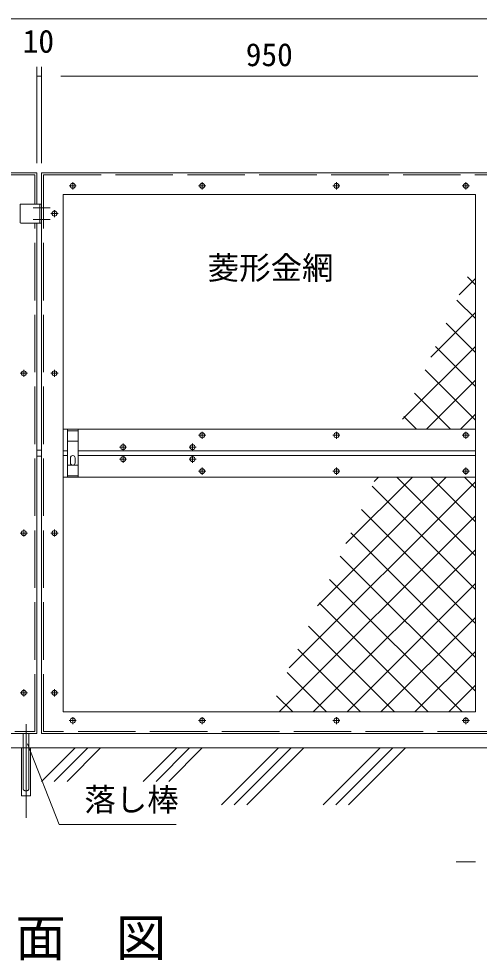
# Model space of a CAD drawing. Units: millimetres, scale not verified. Extents: x -4200 to 4200, y -2970 to 2970.
# Drawn here: x 1499 to 2459, y -202 to 1763 of the extents above; entities that cross this region are included whole.
import ezdxf
from ezdxf.enums import TextEntityAlignment as Align

# ---------------------------------------------------------------- set-up
doc = ezdxf.new("R2010")
doc.units = ezdxf.units.MM
doc.header["$LTSCALE"] = 20
doc.linetypes.add('DASHED', pattern=[7.5, 6, -1.5])
doc.linetypes.add('USER1', pattern=[50.8, 31.75, -6.35, 6.35, -6.35])
doc.layers.add('0-0_D-TTL-TXT', color=7, linetype='Continuous')
for name, color, linetype, lineweight in [('0-1_D-STR1', 1, 'Continuous', 18), ('0-2_D-BMK', 2, 'USER1', 13), ('0-3_D-STR3', 3, 'Continuous', 13), ('0-4_D-STR-DIM', 7, 'Continuous', 9), ('0-6_D-STR-TXT', 7, 'Continuous', 9), ('0-7_D-STR2', 7, 'Continuous', 9), ('0-9_D-BGD', 7, 'Continuous', 9), ('0-A_D-DCR-HCH', 7, 'Continuous', 9)]:
    doc.layers.add(name, color=color, linetype=linetype, lineweight=lineweight)
doc.styles.add('ＭＳ ゴシック', font='')
doc.styles.get('ＭＳ ゴシック').set_extended_font_data('MS Gothic')

msp = doc.modelspace()

# ---------------------------------------------------------------- linework, layer by layer
at = {"layer": '0-1_D-STR1'}
for p, q in [((1536.37, 1441.37), (586.37, 1441.37)), ((1536.37, 1376.37), (1536.37, 1441.37)), ((1591.37, 1396.37), (2451.37, 1396.37)), ((1591.37, 316.37), (1591.37, 1396.37)), ((2451.37, 1396.37), (2451.37, 316.37)), ((2451.37, 906.37), (1591.37, 906.37)), ((1600.37, 861.37), (1591.37, 861.37)), ((1600.37, 851.37), (1591.37, 851.37)), ((2451.37, 861.37), (1622.37, 861.37)), ((2451.37, 851.37), (1622.37, 851.37)), ((2451.37, 806.37), (1591.37, 806.37)), ((2451.37, 316.37), (1591.37, 316.37)), ((1591.37, 316.37), (2451.37, 316.37))]:
    msp.add_line(p, q, dxfattribs=at)
at = {"layer": '0-1_D-STR1', "linetype": 'DASHED'}
for p, q in [((1532.37, 1376.37), (1532.37, 1437.37)), ((1550.37, 275.37), (1550.37, 1437.37)), ((1532.37, 275.37), (1532.37, 1336.37)), ((590.37, 275.37), (1532.37, 275.37)), ((2492.37, 275.37), (1550.37, 275.37))]:
    msp.add_line(p, q, dxfattribs=at)
at = {"layer": '0-1_D-STR1'}
msp.add_lwpolyline([(586.37, 1441.37), (586.37, 271.37), (1536.37, 271.37), (1536.37, 1336.37)], dxfattribs=at)
at = {"layer": '0-1_D-STR1', "linetype": 'DASHED'}
for points in [[(1532.37, 1437.37), (590.37, 1437.37), (590.37, 275.37)], [(1550.37, 1437.37), (2492.37, 1437.37), (2492.37, 275.37)]]:
    msp.add_lwpolyline(points, dxfattribs=at)
at = {"layer": '0-1_D-STR1'}
msp.add_lwpolyline([(2496.37, 1441.37), (2496.37, 271.37), (1546.37, 271.37), (1546.37, 1441.37)], close=True, dxfattribs=at)
at = {"layer": '0-2_D-BMK'}
for p, q in [((1611.37, 1421.81), (1611.37, 1406.93)), ((1881.37, 1421.81), (1881.37, 1406.93)), ((2161.37, 1421.81), (2161.37, 1406.93)), ((2431.37, 1421.81), (2431.37, 1406.93)), ((1618.81, 1414.37), (1603.93, 1414.37)), ((1888.81, 1414.37), (1873.93, 1414.37)), ((2168.81, 1414.37), (2153.93, 1414.37)), ((2438.81, 1414.37), (2423.93, 1414.37)), ((1528.77, 1368.37), (1563.97, 1368.37)), ((1580.81, 1356.37), (1565.93, 1356.37)), ((1573.37, 1363.81), (1573.37, 1348.93)), ((1528.77, 1344.37), (1563.97, 1344.37)), ((1501.93, 1023.07), (1516.81, 1023.07)), ((1509.37, 1030.51), (1509.37, 1015.63)), ((1580.81, 1023.07), (1565.93, 1023.07)), ((1573.37, 1030.51), (1573.37, 1015.63)), ((1888.81, 893.87), (1873.93, 893.87)), ((1881.37, 901.31), (1881.37, 886.43)), ((2168.81, 893.87), (2153.93, 893.87)), ((2161.37, 901.31), (2161.37, 886.43)), ((2438.81, 893.87), (2423.93, 893.87)), ((2431.37, 901.31), (2431.37, 886.43)), ((1723.81, 868.87), (1708.93, 868.87)), ((1716.37, 876.31), (1716.37, 861.43)), ((1868.81, 868.87), (1853.93, 868.87)), ((1861.37, 876.31), (1861.37, 861.43)), ((1716.37, 851.31), (1716.37, 836.43)), ((1861.37, 851.31), (1861.37, 836.43)), ((1723.81, 843.87), (1708.93, 843.87)), ((1868.81, 843.87), (1853.93, 843.87)), ((1881.37, 826.31), (1881.37, 811.43)), ((2161.37, 826.31), (2161.37, 811.43)), ((2431.37, 826.31), (2431.37, 811.43)), ((1888.81, 818.87), (1873.93, 818.87)), ((2168.81, 818.87), (2153.93, 818.87)), ((2438.81, 818.87), (2423.93, 818.87)), ((1501.93, 689.67), (1516.81, 689.67)), ((1509.37, 697.11), (1509.37, 682.23)), ((1580.81, 689.67), (1565.93, 689.67)), ((1573.37, 697.11), (1573.37, 682.23)), ((1501.93, 356.37), (1516.81, 356.37)), ((1509.37, 363.81), (1509.37, 348.93)), ((1580.81, 356.37), (1565.93, 356.37)), ((1573.37, 363.81), (1573.37, 348.93)), ((1618.81, 298.37), (1603.93, 298.37)), ((1611.37, 305.81), (1611.37, 290.93)), ((1888.81, 298.37), (1873.93, 298.37)), ((1881.37, 305.81), (1881.37, 290.93)), ((2168.81, 298.37), (2153.93, 298.37)), ((2161.37, 305.81), (2161.37, 290.93)), ((2438.81, 298.37), (2423.93, 298.37)), ((2431.37, 305.81), (2431.37, 290.93)), ((1513.87, 95.73), (1513.87, 290.8))]:
    msp.add_line(p, q, dxfattribs=at)
at = {"layer": '0-3_D-STR3'}
for p, q in [((1546.37, 1376.37), (1503.37, 1376.37)), ((1546.37, 1376.37), (1546.37, 1336.37)), ((1501.37, 1374.37), (1501.37, 1338.37)), ((1546.37, 1336.37), (1503.37, 1336.37)), ((1600.37, 906.37), (1600.37, 806.37)), ((1622.37, 906.37), (1622.37, 806.37)), ((1536.37, 862.87), (1546.37, 862.87)), ((1536.37, 849.87), (1546.37, 849.87)), ((1606.37, 836.37), (1606.37, 846.37)), ((1616.37, 836.37), (1616.37, 846.37)), ((1507.87, 211.37), (1507.87, 271.37)), ((1519.87, 211.37), (1519.87, 271.37)), ((1504.32, 141.37), (1504.32, 241.37)), ((1523.42, 141.37), (1523.42, 241.37)), ((1504.32, 141.37), (1523.42, 141.37))]:
    msp.add_line(p, q, dxfattribs=at)
at = {"layer": '0-3_D-STR3', "linetype": 'DASHED'}
for p, q in [((1542.37, 1376.37), (1542.37, 1336.37)), ((1622.37, 903.37), (1600.37, 903.37)), ((1622.37, 881.37), (1600.37, 881.37)), ((1600.37, 831.37), (1622.37, 831.37)), ((1622.37, 809.37), (1600.37, 809.37)), ((1507.87, 156.48), (1507.87, 211.37)), ((1519.87, 156.5), (1519.87, 211.37)), ((1515.37, 152), (1512.37, 152))]:
    msp.add_line(p, q, dxfattribs=at)
at = {"layer": '0-3_D-STR3'}
for centre in [(1611.37, 1414.37), (1881.37, 1414.37), (2161.37, 1414.37), (2431.37, 1414.37), (1573.37, 1356.37), (1509.37, 1023.07), (1573.37, 1023.07), (1881.37, 893.87), (2161.37, 893.87), (2431.37, 893.87), (1716.37, 868.87), (1861.37, 868.87), (1716.37, 843.87), (1861.37, 843.87), (1881.37, 818.87), (2161.37, 818.87), (2431.37, 818.87), (1509.37, 689.67), (1573.37, 689.67), (1509.37, 356.37), (1573.37, 356.37), (1611.37, 298.37), (1881.37, 298.37), (2161.37, 298.37), (2431.37, 298.37)]:
    msp.add_circle(centre, 5.25, dxfattribs=at)
for centre, radius, start, end in [((1503.37, 1374.37), 2, 90, 180), ((1503.37, 1338.37), 2, 180, 270), ((1611.37, 846.37), 5, 0.00035, 180.00001), ((1611.37, 836.37), 5, 180.00002, 0.00001)]:
    msp.add_arc(centre, radius, start, end, dxfattribs=at)
at = {"layer": '0-3_D-STR3', "linetype": 'DASHED'}
for centre, start, end in [((1512.37, 156.5), 179.99999, 270.00049), ((1515.37, 156.5), 269.99951, 0.00001)]:
    msp.add_arc(centre, 4.5, start, end, dxfattribs=at)
at = {"layer": '0-4_D-STR-DIM'}
for p, q in [((581.37, 1762.86), (2501.37, 1762.86)), ((1536.37, 1461.37), (1536.37, 1662.86)), ((1536.37, 1461.37), (1536.37, 1662.86)), ((1546.37, 1461.37), (1546.37, 1662.86)), ((1546.37, 1461.37), (1546.37, 1662.86)), ((1536.37, 1642.86), (1546.37, 1642.86)), ((1586.37, 1642.86), (1626.37, 1642.86)), ((2456.37, 1642.86), (1586.37, 1642.86)), ((2456.37, 1642.86), (2416.37, 1642.86)), ((2451.37, 3.54), (2411.37, 3.54))]:
    msp.add_line(p, q, dxfattribs=at)
at = {"layer": '0-6_D-STR-TXT'}
msp.add_lwpolyline([(1827.39, 81.21), (1583.07, 81.21), (1517.28, 249.67)], dxfattribs=at)
at = {"layer": '0-7_D-STR2'}
for p, q in [((2417.42, 1186.7), (2451.37, 1220.66)), ((2451.37, 1207.98), (2434.69, 1224.66)), ((2451.37, 1137.27), (2412.58, 1176.06)), ((2358.37, 1056.95), (2451.37, 1149.95)), ((2451.37, 1066.56), (2390.46, 1127.47)), ((2299.33, 927.19), (2451.37, 1079.24)), ((2451.37, 995.85), (2368.35, 1078.87)), ((2451.37, 925.14), (2346.24, 1030.27)), ((2349.21, 906.37), (2451.37, 1008.52)), ((2399.43, 906.37), (2324.12, 981.68)), ((2328.72, 906.37), (2302.01, 933.08)), ((2419.92, 906.37), (2451.37, 937.81)), ((2122.19, 537.92), (2390.64, 806.37)), ((2181.24, 667.68), (2319.92, 806.37)), ((2240.28, 797.43), (2249.21, 806.37)), ((2451.37, 642.3), (2287.3, 806.37)), ((2451.37, 713.01), (2358.01, 806.37)), ((2451.37, 783.72), (2428.72, 806.37)), ((2063.14, 408.17), (2451.37, 796.39)), ((2451.37, 571.59), (2235.67, 787.29)), ((2451.37, 500.87), (2213.55, 738.69)), ((2042.06, 316.37), (2451.37, 725.68)), ((2451.37, 430.16), (2191.44, 690.1)), ((2112.77, 316.37), (2451.37, 654.97)), ((2451.37, 359.45), (2169.32, 641.5)), ((2423.75, 316.37), (2147.21, 592.9)), ((2183.48, 316.37), (2451.37, 584.26)), ((2353.04, 316.37), (2125.1, 544.31)), ((2254.19, 316.37), (2451.37, 513.55)), ((2282.32, 316.37), (2102.98, 495.71)), ((2211.61, 316.37), (2080.87, 447.11)), ((2324.9, 316.37), (2451.37, 442.84)), ((2140.9, 316.37), (2058.75, 398.52)), ((2395.61, 316.37), (2451.37, 372.13)), ((2070.19, 316.37), (2036.64, 349.92))]:
    msp.add_line(p, q, dxfattribs=at)
at = {"layer": '0-9_D-BGD'}
msp.add_line((191.37, 241.37), (2891.37, 241.37), dxfattribs=at)
at = {"layer": '0-A_D-DCR-HCH'}
for p, q in [((1546.39, 171.39), (1616.37, 241.37)), ((1572.9, 171.39), (1642.88, 241.37)), ((1599.42, 171.39), (1669.4, 241.37)), ((1758.52, 171.39), (1828.5, 241.37)), ((1785.04, 171.39), (1855.02, 241.37)), ((1811.55, 171.39), (1881.53, 241.37)), ((1921.57, 122.31), (2040.63, 241.37)), ((1948.09, 122.31), (2067.15, 241.37)), ((1974.6, 122.31), (2093.66, 241.37)), ((2133.7, 122.31), (2252.76, 241.37)), ((2160.22, 122.31), (2279.28, 241.37)), ((2186.73, 122.31), (2305.8, 241.37))]:
    msp.add_line(p, q, dxfattribs=at)

# ---------------------------------------------------------------- texts
at = {"layer": '0-0_D-TTL-TXT', "style": 'ＭＳ ゴシック'}
msp.add_text('正\u3000面\u3000図', height=76.98, dxfattribs=at).set_placement((1281.47, -216.31), align=Align.BOTTOM_LEFT)
at = {"layer": '0-4_D-STR-DIM', "style": 'ＭＳ ゴシック'}
for s, p in [('10', (1506.97, 1677.61)), ('950', (1972.25, 1649.61))]:
    msp.add_text(s, height=48.09, dxfattribs=at).set_placement(p, align=Align.BOTTOM_LEFT)
at = {"layer": '0-6_D-STR-TXT', "style": 'ＭＳ ゴシック'}
for s, p in [('菱形金網', (1892.92, 1204.81)), ('落し棒', (1635.52, 94.94))]:
    msp.add_text(s, height=48.09, dxfattribs=at).set_placement(p, align=Align.BOTTOM_LEFT)

doc.saveas('drawing.dxf')
